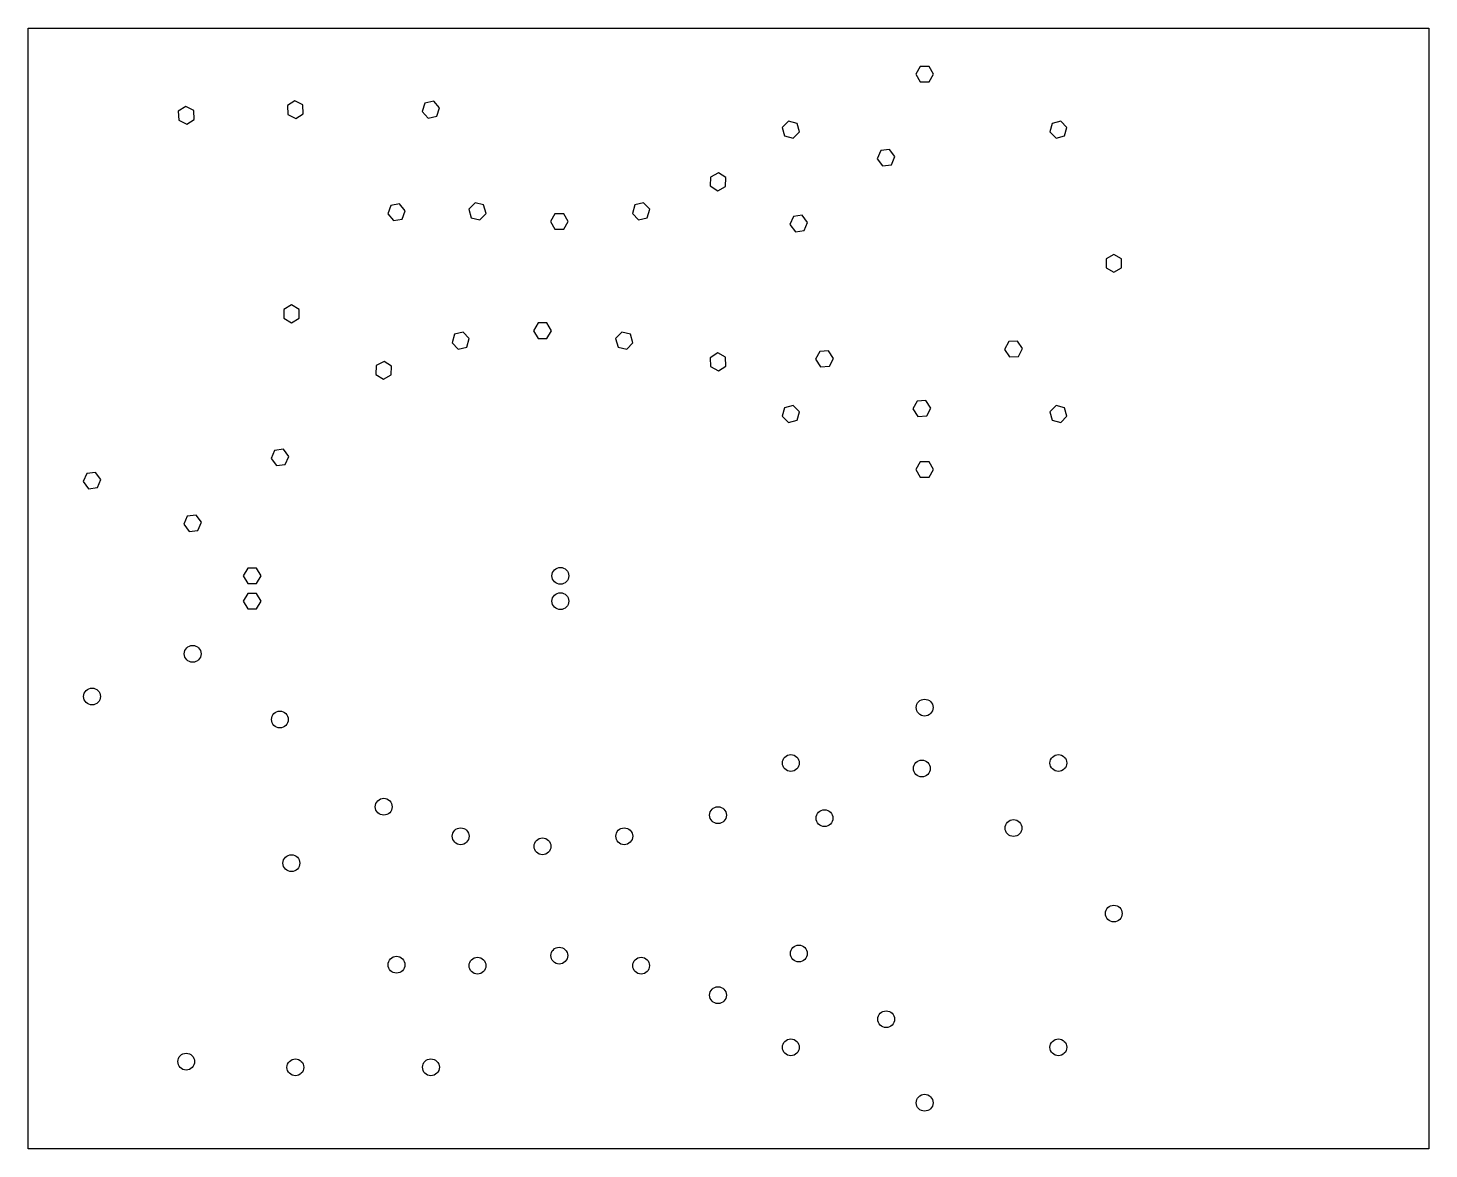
# Model space of a CAD drawing. Header units: millimetres. Extents: x 47 to 547, y 10 to 410.
import ezdxf

# ---------------------------------------------------------------- set-up
doc = ezdxf.new("R2010")
doc.units = ezdxf.units.MM
doc.layers.add('View001', color=7, linetype='CONTINUOUS')

msp = doc.modelspace()

# ---------------------------------------------------------------- linework, layer by layer
at = {"layer": 'View001'}
for p, q in [((47, 10), (47, 410)), ((47, 410), (547, 410)), ((547, 410), (547, 10)), ((365.412, 396.25), (363.825, 393.5)), ((368.588, 396.25), (365.412, 396.25)), ((370.175, 393.5), (368.588, 396.25)), ((363.825, 393.5), (365.412, 390.75)), ((365.412, 390.75), (368.588, 390.75)), ((368.588, 390.75), (370.175, 393.5)), ((103.305, 382.003), (100.642, 380.273)), ((100.642, 380.273), (100.808, 377.102)), ((106.135, 380.561), (103.305, 382.003)), ((106.301, 377.39), (106.135, 380.561)), ((142.252, 384.044), (139.589, 382.314)), ((139.589, 382.314), (139.755, 379.143)), ((145.081, 382.602), (142.252, 384.044)), ((145.247, 379.431), (145.081, 382.602)), ((188.676, 383.215), (187.694, 380.195)), ((187.694, 380.195), (189.819, 377.835)), ((191.782, 383.875), (188.676, 383.215)), ((193.906, 381.515), (191.782, 383.875)), ((192.925, 378.495), (193.906, 381.515)), ((100.808, 377.102), (103.638, 375.661)), ((103.638, 375.661), (106.301, 377.39)), ((139.755, 379.143), (142.584, 377.702)), ((142.584, 377.702), (145.247, 379.431)), ((189.819, 377.835), (192.925, 378.495)), ((318.448, 376.797), (316.203, 374.552)), ((321.516, 375.975), (318.448, 376.797)), ((322.338, 372.908), (321.516, 375.975)), ((412.484, 375.975), (411.662, 372.908)), ((415.552, 376.797), (412.484, 375.975)), ((417.797, 374.552), (415.552, 376.797)), ((316.203, 374.552), (317.025, 371.484)), ((317.025, 371.484), (320.092, 370.662)), ((320.092, 370.662), (322.338, 372.908)), ((411.662, 372.908), (413.908, 370.662)), ((413.908, 370.662), (416.975, 371.484)), ((416.975, 371.484), (417.797, 374.552)), ((351.336, 366.245), (350.095, 363.322)), ((354.488, 366.632), (351.336, 366.245)), ((356.399, 364.096), (354.488, 366.632)), ((350.095, 363.322), (352.006, 360.786)), ((352.006, 360.786), (355.158, 361.173)), ((355.158, 361.173), (356.399, 364.096)), ((290.569, 356.808), (290.458, 353.635)), ((293.372, 358.299), (290.569, 356.808)), ((296.065, 356.616), (293.372, 358.299)), ((295.954, 353.443), (296.065, 356.616)), ((290.458, 353.635), (293.151, 351.952)), ((293.151, 351.952), (295.954, 353.443)), ((176.453, 346.69), (175.367, 343.706)), ((179.581, 347.241), (176.453, 346.69)), ((181.622, 344.809), (179.581, 347.241)), ((206.536, 347.637), (204.331, 345.353)), ((204.331, 345.353), (205.206, 342.3)), ((209.618, 346.869), (206.536, 347.637)), ((210.493, 343.816), (209.618, 346.869)), ((263.595, 346.869), (262.72, 343.816)), ((266.676, 347.637), (263.595, 346.869)), ((268.882, 345.353), (266.676, 347.637)), ((268.007, 342.3), (268.882, 345.353)), ((175.367, 343.706), (177.409, 341.273)), ((177.409, 341.273), (180.536, 341.825)), ((180.536, 341.825), (181.622, 344.809)), ((205.206, 342.3), (208.287, 341.532)), ((208.287, 341.532), (210.493, 343.816)), ((235.019, 343.75), (233.431, 341)), ((233.431, 341), (235.019, 338.25)), ((238.194, 343.75), (235.019, 343.75)), ((239.782, 341), (238.194, 343.75)), ((238.194, 338.25), (239.782, 341)), ((262.72, 343.816), (264.926, 341.532)), ((264.926, 341.532), (268.007, 342.3)), ((320.189, 342.775), (318.949, 339.852)), ((323.341, 343.162), (320.189, 342.775)), ((325.252, 340.626), (323.341, 343.162)), ((324.011, 337.703), (325.252, 340.626)), ((235.019, 338.25), (238.194, 338.25)), ((318.949, 339.852), (320.86, 337.316)), ((320.86, 337.316), (324.011, 337.703)), ((434.5, 329.175), (431.75, 327.588)), ((431.75, 327.588), (431.75, 324.412)), ((437.25, 327.588), (434.5, 329.175)), ((437.25, 324.412), (437.25, 327.588)), ((431.75, 324.412), (434.5, 322.825)), ((434.5, 322.825), (437.25, 324.412)), ((141, 311.175), (138.25, 309.588)), ((143.75, 309.588), (141, 311.175)), ((138.25, 309.588), (138.25, 306.412)), ((138.25, 306.412), (141, 304.825)), ((141, 304.825), (143.75, 306.412)), ((143.75, 306.412), (143.75, 309.588)), ((199.206, 300.7), (198.331, 297.647)), ((202.287, 301.468), (199.206, 300.7)), ((204.493, 299.184), (202.287, 301.468)), ((229.019, 304.75), (227.431, 302)), ((227.431, 302), (229.019, 299.25)), ((232.194, 304.75), (229.019, 304.75)), ((233.782, 302), (232.194, 304.75)), ((232.194, 299.25), (233.782, 302)), ((258.926, 301.468), (256.72, 299.184)), ((262.007, 300.7), (258.926, 301.468)), ((262.882, 297.647), (262.007, 300.7)), ((198.331, 297.647), (200.536, 295.363)), ((200.536, 295.363), (203.618, 296.131)), ((203.618, 296.131), (204.493, 299.184)), ((229.019, 299.25), (232.194, 299.25)), ((256.72, 299.184), (257.595, 296.131)), ((257.595, 296.131), (260.676, 295.363)), ((260.676, 295.363), (262.882, 297.647)), ((396.997, 298.14), (395.555, 295.311)), ((395.555, 295.311), (397.284, 292.648)), ((400.168, 298.307), (396.997, 298.14)), ((401.897, 295.643), (400.168, 298.307)), ((400.456, 292.814), (401.897, 295.643)), ((174.062, 291.048), (171.258, 289.557)), ((176.755, 289.365), (174.062, 291.048)), ((293.151, 294.048), (290.458, 292.365)), ((290.458, 292.365), (290.569, 289.192)), ((295.954, 292.557), (293.151, 294.048)), ((296.065, 289.384), (295.954, 292.557)), ((329.539, 294.605), (328.098, 291.776)), ((328.098, 291.776), (329.827, 289.113)), ((332.71, 294.771), (329.539, 294.605)), ((334.44, 292.108), (332.71, 294.771)), ((332.998, 289.279), (334.44, 292.108)), ((397.284, 292.648), (400.456, 292.814)), ((171.258, 289.557), (171.148, 286.384)), ((171.148, 286.384), (173.841, 284.701)), ((173.841, 284.701), (176.644, 286.192)), ((176.644, 286.192), (176.755, 289.365)), ((290.569, 289.192), (293.372, 287.701)), ((293.372, 287.701), (296.065, 289.384)), ((329.827, 289.113), (332.998, 289.279)), ((320.092, 275.338), (317.025, 274.516)), ((322.338, 273.092), (320.092, 275.338)), ((364.288, 276.899), (362.847, 274.07)), ((367.46, 277.066), (364.288, 276.899)), ((369.189, 274.403), (367.46, 277.066)), ((413.908, 275.338), (411.662, 273.092)), ((416.975, 274.516), (413.908, 275.338)), ((317.025, 274.516), (316.203, 271.448)), ((316.203, 271.448), (318.448, 269.203)), ((318.448, 269.203), (321.516, 270.025)), ((321.516, 270.025), (322.338, 273.092)), ((362.847, 274.07), (364.576, 271.407)), ((364.576, 271.407), (367.747, 271.573)), ((367.747, 271.573), (369.189, 274.403)), ((411.662, 273.092), (412.484, 270.025)), ((412.484, 270.025), (415.552, 269.203)), ((415.552, 269.203), (417.797, 271.448)), ((417.797, 271.448), (416.975, 274.516)), ((134.989, 259.297), (133.748, 256.374)), ((133.748, 256.374), (135.659, 253.838)), ((138.14, 259.684), (134.989, 259.297)), ((140.051, 257.148), (138.14, 259.684)), ((138.811, 254.225), (140.051, 257.148)), ((365.412, 255.25), (363.825, 252.5)), ((368.588, 255.25), (365.412, 255.25)), ((370.175, 252.5), (368.588, 255.25)), ((67.9422, 251.065), (66.7015, 248.142)), ((71.094, 251.452), (67.9422, 251.065)), ((73.005, 248.916), (71.094, 251.452)), ((135.659, 253.838), (138.811, 254.225)), ((363.825, 252.5), (365.412, 249.75)), ((368.588, 249.75), (370.175, 252.5)), ((66.7015, 248.142), (68.6125, 245.606)), ((68.6125, 245.606), (71.7642, 245.993)), ((71.7642, 245.993), (73.005, 248.916)), ((365.412, 249.75), (368.588, 249.75)), ((103.842, 235.827), (102.601, 232.904)), ((106.994, 236.214), (103.842, 235.827)), ((108.905, 233.678), (106.994, 236.214)), ((102.601, 232.904), (104.512, 230.368)), ((104.512, 230.368), (107.664, 230.755)), ((107.664, 230.755), (108.905, 233.678)), ((125.412, 217.25), (123.825, 214.5)), ((128.588, 217.25), (125.412, 217.25)), ((130.175, 214.5), (128.588, 217.25)), ((123.825, 214.5), (125.412, 211.75)), ((125.412, 211.75), (128.588, 211.75)), ((128.588, 211.75), (130.175, 214.5)), ((125.412, 208.25), (123.825, 205.5)), ((123.825, 205.5), (125.412, 202.75)), ((128.588, 208.25), (125.412, 208.25)), ((130.175, 205.5), (128.588, 208.25)), ((128.588, 202.75), (130.175, 205.5)), ((125.412, 202.75), (128.588, 202.75)), ((547, 10), (47, 10))]:
    msp.add_line(p, q, dxfattribs=at)
for centre in [(237, 214.5), (237, 205.5), (105.753, 186.709), (69.8532, 171.471), (367, 167.5), (136.9, 163.239), (319.27, 147.73), (414.73, 147.73), (366.018, 145.764), (173.951, 132.126), (293.262, 129.126), (331.269, 128.058), (398.726, 124.523), (201.412, 121.585), (230.606, 118), (259.801, 121.585), (141, 112), (434.5, 94), (236.606, 79), (322.1, 79.7615), (178.495, 75.7426), (207.412, 75.4153), (265.801, 75.4153), (293.262, 64.8743), (353.247, 56.2907), (319.27, 46.2703), (414.73, 46.2703), (103.472, 41.1683), (142.418, 39.1272), (190.8, 39.1447), (367, 26.5)]:
    msp.add_circle(centre, 3, dxfattribs=at)

doc.saveas('drawing.dxf')
